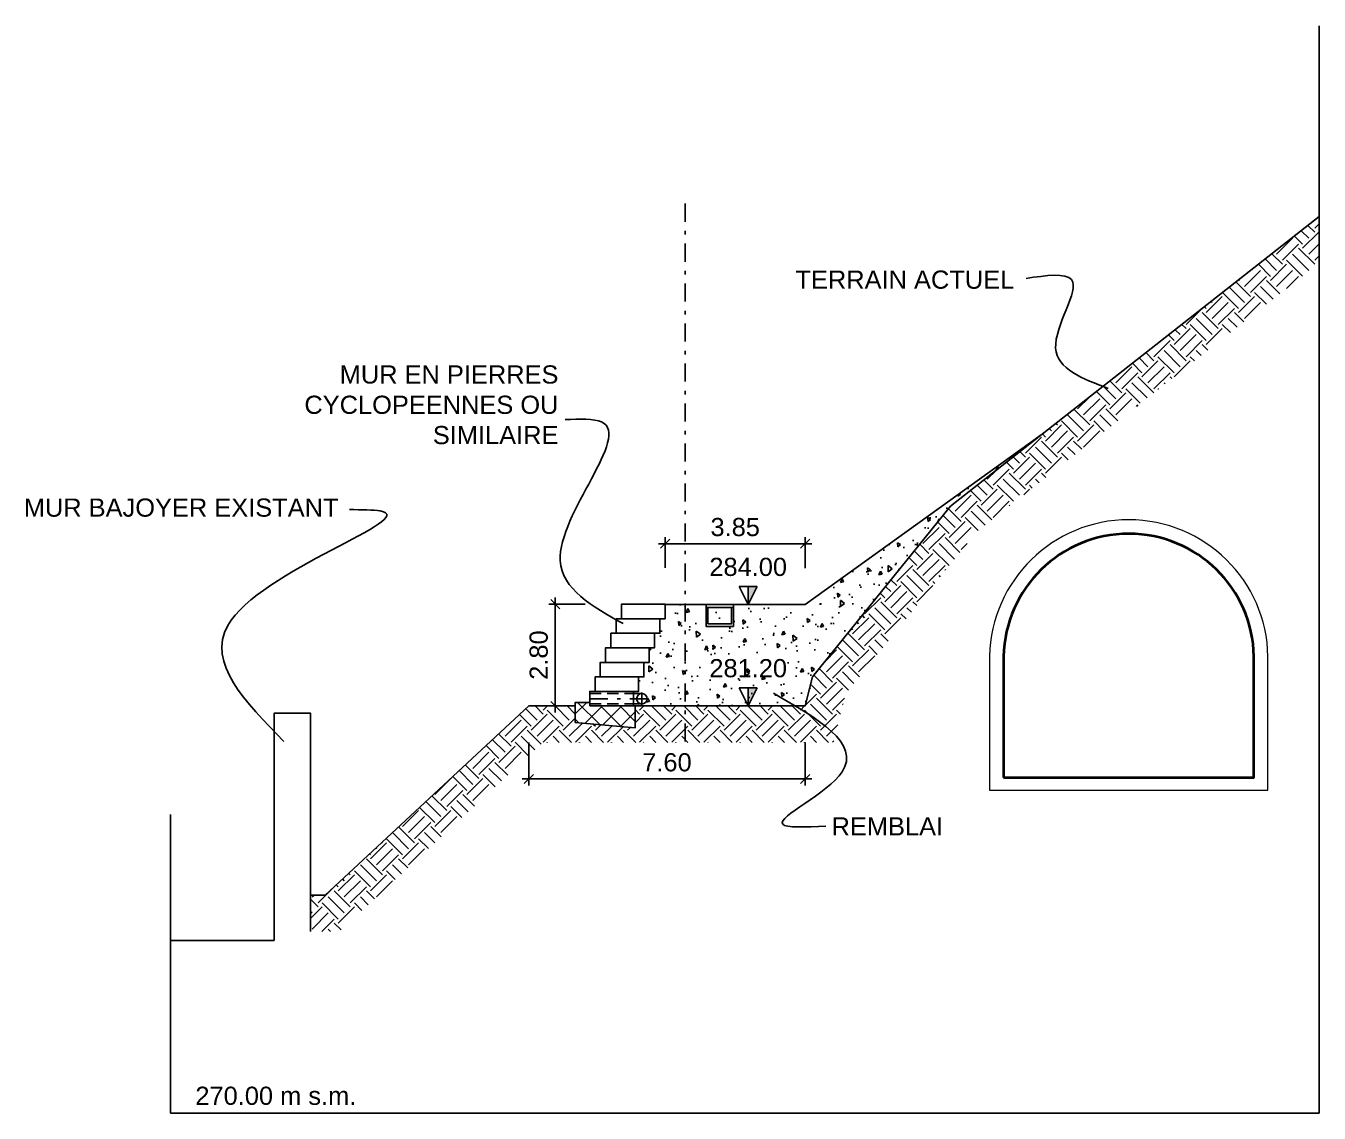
# Model space of a CAD drawing. Extents: x -236 to -84, y 532 to 751.
# Drawn here: x -231.52 to -195.96, y 563.17 to 593.08 of the extents above; entities that cross this region are included whole.
import ezdxf
from ezdxf.enums import TextEntityAlignment as Align

# ---------------------------------------------------------------- set-up
doc = ezdxf.new("R2010")
doc.units = 0
doc.header["$MEASUREMENT"] = 0
doc.linetypes.add('NASCOSTA', pattern=[9.525, 6.35, -3.175])
doc.linetypes.add('TRATTOPUNTO', pattern=[1, 0.5, -0.25, 0, -0.25])
for name, color, linetype in [('DIME', 6, 'Continuous'), ('LIN010CO', 2, 'Continuous'), ('LIN018CO', 6, 'Continuous'), ('LIN018TR', 6, 'NASCOSTA'), ('LIN025CO', 7, 'Continuous'), ('LIN035CO', 1, 'Continuous'), ('TEXT035', 1, 'Continuous')]:
    doc.layers.add(name, color=color, linetype=linetype)
doc.layers.add('LINE035', color=1, linetype='Continuous', lineweight=35)
doc.layers.add('no_plot', color=5, linetype='Continuous', plot=False)
doc.styles.add('ARIAL', font='arial.ttf')
doc.styles.add('ROMANS', font='romans.shx')
doc.linetypes.add('ROCCIA', pattern='A,0.25,[130,BERETTA.shx,S=0.1,R=0,X=0,Y=0],-0.2,0.25', length=0.7)
doc.dimstyles.new('BO1', dxfattribs={"dimtxt": 0.25, "dimasz": 0.2, "dimexe": 0, "dimexo": 0.5, "dimgap": 0.1, "dimtad": 1, "dimzin": 0, "dimdsep": 46, "dimtxsty": 'ROMANS', "dimblk1": 'LINE', "dimblk2": 'LINE', "dimsah": 1, "dimcen": 2.5, "dimclrd": 256, "dimclre": 256, "dimclrt": 1, "dimadec": 0, "dimazin": 0, "dimtfac": 1, "dimtmove": 2, "dimatfit": 3, "dimldrblk": 'LINE', "dimfxl": 1, "dimtvp": 1, "dimtolj": 1, "dimtzin": 0, "dimarcsym": 0})

# ---------------------------------------------------------------- blocks, each defined once
blk = doc.blocks.new('cavi')
at = {"layer": 'LIN025CO', "flags": 128}
blk.add_lwpolyline([(-1.2, -0.175), (-1.2, -0.1), (-0.45, -0.1), (-0.45, -0.175)], close=True, dxfattribs=at)
for points in [[(-1.2, -0.15), (-1.2, -0.7), (-0.45, -0.7), (-0.45, -0.15)], [(-1.15, -0.175), (-1.15, -0.625), (-0.5, -0.625), (-0.5, -0.175)]]:
    blk.add_lwpolyline(points, dxfattribs=at)
blk = doc.blocks.new('LINE')
for p, q in [((-1.6, 0), (0.45, 0)), ((0, 0.45), (0, -0.45))]:
    blk.add_line(p, q)
at = {"color": 3}
blk.add_line((-0.318, -0.318), (0.318, 0.318), dxfattribs=at)
blk = doc.blocks.new('*D19')
at = {"layer": 'Defpoints', "color": 0, "transparency": 16777216}
for p in [(-210.091, 578.833), (-213.944, 577.169), (-210.091, 577.156)]:
    blk.add_point(p, dxfattribs=at)
at = {"layer": 'DIME', "lineweight": -2, "transparency": 16777216}
for p, q in [((-213.944, 578.169), (-213.944, 578.833)), ((-213.544, 578.833), (-210.491, 578.833)), ((-210.091, 578.156), (-210.091, 578.833))]:
    blk.add_line(p, q, dxfattribs=at)
at = {"layer": 'DIME', "lineweight": -2, "transparency": 16777216, "xscale": 0.4, "yscale": 0.4, "zscale": 0.4, "rotation": 180}
blk.add_blockref('LINE', (-213.944, 578.833), dxfattribs=at)
at = {"layer": 'DIME', "lineweight": -2, "transparency": 16777216, "xscale": 0.4, "yscale": 0.4, "zscale": 0.4}
blk.add_blockref('LINE', (-210.091, 578.833), dxfattribs=at)
at = {"layer": 'DIME', "color": 1, "transparency": 16777216, "insert": (-212.017, 579.288), "char_height": 0.5, "attachment_point": 5, "style": 'ARIAL'}
blk.add_mtext('\\A1;3.85', dxfattribs=at)
blk = doc.blocks.new('LIVELLI1')
at = {"layer": 'LIN018CO'}
blk.add_solid([(0, 0.25), (0, 0), (0.125, 0.25)], dxfattribs=at)
at = {"layer": 'LIN035CO'}
for p, q in [((-0.125, 0.25), (0.125, 0.25)), ((0, 0), (-0.125, 0.25)), ((0, 0), (0, 0.25)), ((0, 0), (0.125, 0.25))]:
    blk.add_line(p, q, dxfattribs=at)
at = {"layer": 'TEXT035', "style": 'ARIAL'}
blk.add_attdef('VALORE', text='', height=0.25, dxfattribs=at).set_placement((0, 0.395), align=Align.CENTER)
blk = doc.blocks.new('*D46')
at = {"layer": 'Defpoints', "color": 0, "transparency": 16777216}
for p in [(-217.694, 574.369), (-210.094, 574.369), (-210.094, 572.361)]:
    blk.add_point(p, dxfattribs=at)
at = {"layer": 'DIME', "lineweight": -2, "transparency": 16777216}
for p, q in [((-217.694, 573.369), (-217.694, 572.361)), ((-210.094, 573.369), (-210.094, 572.361)), ((-217.294, 572.361), (-210.494, 572.361))]:
    blk.add_line(p, q, dxfattribs=at)
at = {"layer": 'DIME', "lineweight": -2, "transparency": 16777216, "xscale": 0.4, "yscale": 0.4, "zscale": 0.4, "rotation": 180}
blk.add_blockref('LINE', (-217.694, 572.361), dxfattribs=at)
at = {"layer": 'DIME', "lineweight": -2, "transparency": 16777216, "xscale": 0.4, "yscale": 0.4, "zscale": 0.4}
blk.add_blockref('LINE', (-210.094, 572.361), dxfattribs=at)
at = {"layer": 'DIME', "color": 1, "transparency": 16777216, "insert": (-213.894, 572.817), "char_height": 0.5, "attachment_point": 5, "style": 'ARIAL'}
blk.add_mtext('\\A1;7.60', dxfattribs=at)
blk = doc.blocks.new('Drainage')
at = {"layer": 'LIN010CO', "linetype": 'NASCOSTA', "ltscale": 0.05, "flags": 128}
for points in [[(0, 0.145), (1.2, 0.145)], [(0, -0.144), (1.2, -0.144)]]:
    blk.add_lwpolyline(points, dxfattribs=at)
at = {"layer": 'LIN010CO', "flags": 128}
for points in [[(1.2, 0.145), (1.433, 0.145)], [(1.2, -0.144), (1.433, -0.144)]]:
    blk.add_lwpolyline(points, dxfattribs=at)
at = {"layer": 'LIN018CO'}
blk.add_circle((1.433, 0), 0.144, dxfattribs=at)
at = {"layer": 'LIN018TR', "linetype": 'TRATTOPUNTO', "flags": 128}
for points in [[(0, 0), (1.621, 0)], [(1.433, 0.175), (1.433, -0.175)]]:
    blk.add_lwpolyline(points, dxfattribs=at)
blk = doc.blocks.new('*D53')
at = {"layer": 'Defpoints', "color": 0, "transparency": 16777216}
for p in [(-216.963, 577.169), (-215.144, 577.169), (-216.421, 574.369)]:
    blk.add_point(p, dxfattribs=at)
at = {"layer": 'DIME', "lineweight": -2, "transparency": 16777216}
for p, q in [((-216.144, 577.169), (-216.963, 577.169)), ((-216.963, 574.769), (-216.963, 576.769)), ((-217.421, 574.369), (-216.963, 574.369))]:
    blk.add_line(p, q, dxfattribs=at)
at = {"layer": 'DIME', "lineweight": -2, "transparency": 16777216, "xscale": 0.4, "yscale": 0.4, "zscale": 0.4}
for p, rotation in [((-216.963, 577.169), 90), ((-216.963, 574.369), 270)]:
    blk.add_blockref('LINE', p, dxfattribs=dict(at, rotation=rotation))
at = {"layer": 'DIME', "color": 1, "transparency": 16777216, "insert": (-217.418, 575.769), "char_height": 0.5, "attachment_point": 5, "rotation": 90, "style": 'ARIAL'}
blk.add_mtext('\\A1;2.80', dxfattribs=at)

msp = doc.modelspace()

# ---------------------------------------------------------------- hatches: boundary and pattern name
at = {"layer": 'LIN010CO'}
h = msp.add_hatch(dxfattribs=at)
h.set_pattern_fill('EARTH', color=256, scale=2.5, angle=45, style=0)
h.set_pattern_definition([(45, (-14.8876, 437.252), (6e-17, 0.8838835), [0.625, -0.625]), (45, (-15.05334, 437.41775), (6e-17, 0.8838835), [0.625, -0.625]), (45, (-15.2191, 437.5835), (6e-17, 0.8838835), [0.625, -0.625]), (135, (-15.2191, 437.69396), (-0.8838835, 1e-16), [0.625, -0.625]), (135, (-15.05334, 437.8597), (-0.8838835, 1e-16), [0.625, -0.625]), (135, (-14.8876, 438.0254), (-0.8838835, 1e-16), [0.625, -0.625])])
h.paths.add_polyline_path([(-205.387, 579.152), (-195.962, 586.558), (-195.962, 587.83), (-206.094, 579.869), (-209.894, 575.169), (-210.094, 574.369), (-213.294, 574.369), (-213.294, 573.369), (-209.313, 573.369), (-208.977, 574.712)])
h.paths.add_polyline_path([(-216.421, 574.369), (-217.694, 574.369), (-223.294, 569.169), (-223.694, 569.169), (-223.694, 568.169), (-222.901, 568.169), (-217.301, 573.369), (-213.294, 573.369), (-213.294, 574.369), (-214.771, 574.369), (-214.771, 573.769), (-216.425, 573.919)])
h = msp.add_hatch(dxfattribs=at)
h.set_pattern_fill('AR-CONC', color=256, scale=0.15, angle=45, style=0)
h.set_pattern_definition([(95, (-14.8876, 437.252), (0.827328, 0.6942106), [0.1125, -1.2375]), (40, (-14.8876, 437.252), (-0.9449883, 0.650652), [0.09, -0.99]), (145.45144, (-14.8187, 437.3099), (-0.1176602, 1.344863), [0.0956103, -1.051713]), (91.1842, (-15.0997, 437.4642), (1.30754, 0.956421), [0.16875, -1.85625]), (141.6356, (-14.9908, 437.5439), (-0.04185, 2.0245675), [0.143416, -1.577571]), (36.1842, (-15.0997, 437.4642), (-0.04185, 2.024568), [0.135, -1.485]), (66, (-14.94065, 437.5172), (1.0601574, 0.2060737), [0.1125, -1.2375]), (11, (-14.9406, 437.5172), (-0.511063, 1.0272127), [0.09, -0.99]), (116.45144, (-14.8523, 437.5344), (0.5490945, 1.2332864), [0.0956103, -1.051713]), (82.5, (-14.8876, 437.252), (-0.3401898, 0.3659847), [0, -0.978, 0, -1.005, 0, -0.99375]), (52.5, (-14.8876, 437.252), (-0.1393094, 0.6973642), [0, -0.573, 0, -0.9555, 0, -0.37875]), (12.5, (-15.12414, 437.0155), (0.59012725, 0.54228114), [0, -0.375, 0, -1.17, 0, -1.5525]), (2.5, (-15.2302, 436.9094), (0.512385, 0.7247397), [0, -0.4875, 0, -0.777, 0, -1.1025])])
h.paths.add_polyline_path([(-212.816, 577.081), (-212.816, 577.156), (-212.066, 577.156), (-212.066, 577.081)], flags=16)
edge = h.paths.add_edge_path(flags=0)
edge.add_line((-212.766, 577.081), (-212.766, 576.631))
edge.add_line((-212.766, 576.631), (-212.116, 576.631))
edge.add_line((-212.116, 576.631), (-212.116, 577.081))
edge = h.paths.add_edge_path(flags=16)
edge.add_line((-212.816, 577.106), (-212.816, 576.556))
edge.add_line((-212.816, 576.556), (-212.066, 576.556))
edge.add_line((-212.066, 576.556), (-212.066, 577.106))
h.paths.add_polyline_path([(-208.675, 576.677), (-206.094, 579.869), (-203.603, 581.826), (-210.091, 577.157), (-210.094, 577.156), (-213.944, 577.156), (-213.944, 576.769), (-214.089, 576.769), (-214.089, 576.369), (-214.235, 576.369), (-214.235, 575.969), (-214.381, 575.969), (-214.381, 575.569), (-214.526, 575.569), (-214.526, 575.169), (-214.672, 575.169), (-214.672, 574.769), (-214.817, 574.769), (-214.817, 574.369), (-210.094, 574.369), (-209.894, 575.169)])
h = msp.add_hatch(dxfattribs=at)
h.set_pattern_fill('ANSI37', color=256, scale=3, style=0)
h.set_pattern_definition([(45, (-15.4943, 437.252), (-0.26516504, 0.26516504), []), (135, (-15.4943, 437.252), (-0.26516504, -0.26516504), [])])
h.paths.add_polyline_path([(-214.767, 574.369), (-216.017, 574.369), (-216.017, 574.469), (-216.417, 574.469), (-216.417, 573.919), (-214.767, 573.769)])

# ---------------------------------------------------------------- linework, layer by layer
for p, q in [((-195.962, 593.078), (-195.962, 563.169)), ((-227.546, 571.387), (-227.546, 563.169)), ((-227.546, 563.169), (-195.962, 563.169))]:
    msp.add_line(p, q, dxfattribs=at)
at = {"layer": 'LIN018CO', "flags": 128}
for points in [[(-215.144, 576.769), (-215.144, 577.169), (-213.944, 577.169), (-213.944, 576.769)], [(-215.289, 576.369), (-215.289, 576.769), (-214.089, 576.769), (-214.089, 576.369)], [(-215.435, 575.969), (-215.435, 576.369), (-214.235, 576.369), (-214.235, 575.969)], [(-215.581, 575.569), (-215.581, 575.969), (-214.381, 575.969), (-214.381, 575.569)], [(-215.726, 575.169), (-215.726, 575.569), (-214.526, 575.569), (-214.526, 575.169)], [(-215.872, 574.769), (-215.872, 575.169), (-214.672, 575.169), (-214.672, 574.769)], [(-216.017, 574.369), (-216.017, 574.769), (-214.817, 574.769), (-214.817, 574.369)]]:
    msp.add_lwpolyline(points, close=True, dxfattribs=at)
at = {"layer": 'LIN018CO'}
for points in [[(-204.02, 586.131), (-202.768, 586.096), (-203.206, 584.213), (-201.758, 583.103)], [(-216.691, 582.248), (-215.691, 582.181), (-216.828, 578.37), (-215.101, 576.634)], [(-222.624, 579.771), (-221.779, 579.733), (-225.966, 576.584), (-224.43, 573.396)], [(-209.526, 571.065), (-210.711, 571.119), (-209.077, 572.555), (-210.962, 574.717)]]:
    msp.add_spline(points, degree=3, dxfattribs=at)
at = {"layer": 'LIN025CO'}
msp.add_line((-223.694, 568.169), (-223.694, 569.169), dxfattribs=at)
at = {"layer": 'LIN025CO', "flags": 128}
for points in [[(-215.971, 574.369), (-210.094, 574.369), (-209.894, 575.169), (-206.094, 579.869), (-195.962, 587.83)], [(-227.546, 567.919), (-224.694, 567.919), (-224.694, 574.169), (-223.694, 574.169), (-223.694, 569.169), (-223.294, 569.169), (-217.694, 574.369), (-216.421, 574.369)]]:
    msp.add_lwpolyline(points, dxfattribs=at)
at = {"layer": 'LIN035CO', "flags": 128}
for points in [[(-203.603, 581.826), (-210.091, 577.156)], [(-213.944, 577.156), (-210.091, 577.156)]]:
    msp.add_lwpolyline(points, dxfattribs=at)
msp.add_lwpolyline([(-216.017, 574.369), (-214.767, 574.369), (-214.767, 573.769), (-216.417, 573.919), (-216.417, 574.469), (-216.017, 574.469)], close=True, dxfattribs=at)
at = {"layer": 'LINE035', "linetype": 'ROCCIA', "lineweight": 0, "flags": 128}
msp.add_lwpolyline([(-205.021, 575.731), (-205.021, 572.056), (-197.369, 572.056), (-197.369, 575.731, 0.981893), (-205.021, 575.738)], format="xyb", dxfattribs=at)
at = {"layer": 'LINE035', "ltscale": 0.2, "flags": 128}
msp.add_lwpolyline([(-204.636, 572.406), (-197.754, 572.406), (-197.754, 575.731, 0.980905), (-204.636, 575.731)], format="xyb", close=True, dxfattribs=at)
at = {"layer": 'no_plot', "linetype": 'TRATTOPUNTO'}
msp.add_line((-213.394, 588.191), (-213.394, 573.179), dxfattribs=at)

# ---------------------------------------------------------------- block references
at = {"xscale": 2, "yscale": 2, "zscale": 2}
for p, values in [((-211.66, 577.156), {'VALORE': '284.00'}), ((-211.66, 574.369), {'VALORE': '281.20'})]:
    msp.add_blockref('LIVELLI1', p, dxfattribs=at).add_auto_attribs(values)
at = {"layer": 'LIN025CO'}
msp.add_blockref('cavi', (-211.616, 577.256), dxfattribs=at)
at = {"layer": 'no_plot'}
msp.add_blockref('Drainage', (-216.017, 574.569), dxfattribs=at)

# ---------------------------------------------------------------- texts
at = {"layer": 'TEXT035', "style": 'ARIAL'}
for s, p in [('TERRAIN ACTUEL', (-210.36, 585.847)), ('MUR BAJOYER EXISTANT', (-231.578, 579.576)), ('REMBLAI', (-209.367, 570.808)), ('270.00 m s.m.', (-226.86, 563.397))]:
    msp.add_text(s, height=0.5, dxfattribs=at).set_placement(p)
at = {"layer": 'TEXT035', "insert": (-216.877, 583.738), "char_height": 0.5, "width": 8.08079, "attachment_point": 3, "style": 'ARIAL'}
msp.add_mtext('MUR EN PIERRES CYCLOPEENNES OU SIMILAIRE', dxfattribs=at)

# ---------------------------------------------------------------- dimensions: what is measured, and where the dimension line sits
at = {"layer": 'DIME'}
for base, p1, p2, picture, middle in [((-210.091, 578.833), (-213.944, 577.169), (-210.091, 577.156), '*D19', (-212.017, 579.288)), ((-210.094, 572.361), (-217.694, 574.369), (-210.094, 574.369), '*D46', (-213.894, 572.817))]:
    dim = msp.add_linear_dim(base=base, p1=p1, p2=p2, dimstyle='BO1', override={"dimscale": 2, "dimtxsty": 'ARIAL'}, dxfattribs=at)
    dim.commit()
    dim.dimension.update_dxf_attribs({"geometry": picture, "text_midpoint": middle})
dim = msp.add_linear_dim(base=(-216.963, 577.169), p1=(-216.421, 574.369), p2=(-215.144, 577.169), angle=90, dimstyle='BO1', override={"dimscale": 2, "dimtxsty": 'ARIAL'}, dxfattribs=at)
dim.commit()
dim.dimension.update_dxf_attribs({"geometry": '*D53', "text_midpoint": (-217.418, 575.769)})

doc.saveas('drawing.dxf')
